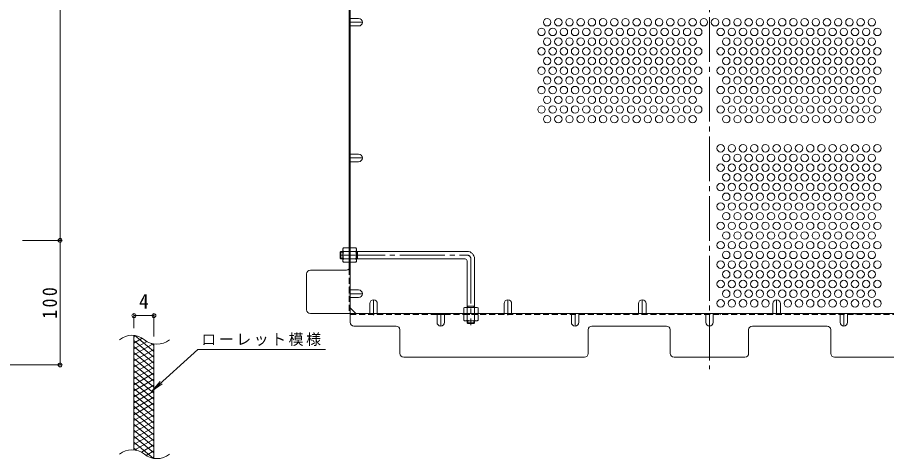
# Model space of a CAD drawing. Units: millimetres at full size, sheet at 1:4, with parts at other scales. Extents: x -950 to 1126, y -781 to 780.
# Drawn here: x -122 to 577, y -82 to 272 of the extents above; entities that cross this region are included whole.
import ezdxf
from ezdxf.enums import TextEntityAlignment as Align

# ---------------------------------------------------------------- set-up
doc = ezdxf.new("R2010")
doc.units = ezdxf.units.MM
doc.header["$LTSCALE"] = 4
doc.header["$PDMODE"] = 32
doc.header["$PDSIZE"] = 3.2
for name, pattern in [('CHAIN1', [8, 5, -1, 1, -1]), ('CHAIN2', [12, 9, -1, 1, -1]), ('DASHED1', [1.8, 1.2, -0.6])]:
    doc.linetypes.add(name, pattern=pattern)
for name, color, linetype, lineweight in [('A-4_その他', 7, 'Continuous', 9), ('A-6_寸法', 2, 'Continuous', 9), ('A-7_ハッチ', 2, 'Continuous', 9), ('A-8_記号', 2, 'Continuous', 9), ('A-B_ﾊｯﾁ', 2, 'Continuous', 9), ('F-2_F-2ﾚｲﾔ', 3, 'Continuous', 9), ('F-4_F-4ﾚｲﾔ', 7, 'Continuous', 9), ('F-5_F-5ﾚｲﾔ', 7, 'Continuous', 9), ('F-9_F-9ﾚｲﾔ', 6, 'Continuous', 9)]:
    doc.layers.add(name, color=color, linetype=linetype, lineweight=lineweight)
doc.styles.add('ＭＳ ゴシック', font='')
doc.styles.get('ＭＳ ゴシック').set_extended_font_data('MS Gothic')

msp = doc.modelspace()

# ---------------------------------------------------------------- linework, layer by layer
at = {"layer": 'A-4_その他'}
for p, q in [((-87.336, 93.163), (-87.336, 553.162)), ((-86.136, 93.163), (-117.713, 93.163)), ((-87.336, -6.838), (-87.336, 93.163)), ((-86.136, -6.838), (-156.713, -6.838))]:
    msp.add_line(p, q, dxfattribs=at)
for p in [(-87.336, 93.163), (-87.336, -6.838)]:
    msp.add_point(p, dxfattribs=at)
at = {"layer": 'A-6_寸法'}
for centre in [(304.093, 268.603), (313.093, 268.603), (322.093, 268.603), (331.093, 268.603), (340.093, 268.603), (349.093, 268.603), (358.093, 268.603), (367.093, 268.603), (376.093, 268.603), (385.093, 268.603), (394.093, 268.603), (403.093, 268.603), (412.093, 268.603), (421.093, 268.603), (430.093, 268.603), (439.093, 268.603), (448.093, 268.603), (457.093, 268.603), (466.093, 268.603), (475.093, 268.603), (484.093, 268.603), (493.093, 268.603), (502.093, 268.603), (511.093, 268.603), (520.093, 268.603), (529.093, 268.603), (538.093, 268.603), (547.093, 268.603), (556.093, 268.603), (565.093, 268.603), (299.593, 260.808), (308.593, 260.808), (317.593, 260.808), (326.593, 260.808), (335.593, 260.808), (344.593, 260.808), (353.593, 260.808), (362.593, 260.808), (371.593, 260.808), (380.593, 260.808), (389.593, 260.808), (398.593, 260.808), (407.593, 260.808), (416.593, 260.808), (425.593, 260.808), (443.593, 260.808), (452.593, 260.808), (461.593, 260.808), (470.593, 260.808), (479.593, 260.808), (488.593, 260.808), (497.593, 260.808), (506.593, 260.808), (515.593, 260.808), (524.593, 260.808), (533.593, 260.808), (542.593, 260.808), (551.593, 260.808), (560.593, 260.808), (569.593, 260.808), (304.093, 253.014), (313.093, 253.014), (322.093, 253.014), (331.093, 253.014), (340.093, 253.014), (349.093, 253.014), (358.093, 253.014), (367.093, 253.014), (376.093, 253.014), (385.093, 253.014), (394.093, 253.014), (403.093, 253.014), (412.093, 253.014), (421.093, 253.014), (448.093, 253.014), (457.093, 253.014), (466.093, 253.014), (475.093, 253.014), (484.093, 253.014), (493.093, 253.014), (502.093, 253.014), (511.093, 253.014), (520.093, 253.014), (529.093, 253.014), (538.093, 253.014), (547.093, 253.014), (556.093, 253.014), (565.093, 253.014), (299.593, 245.22), (308.593, 245.22), (317.593, 245.22), (326.593, 245.22), (335.593, 245.22), (344.593, 245.22), (353.593, 245.22), (362.593, 245.22), (371.593, 245.22), (380.593, 245.22), (389.593, 245.22), (398.593, 245.22), (407.593, 245.22), (416.593, 245.22), (425.593, 245.22), (443.593, 245.22), (452.593, 245.22), (461.593, 245.22), (470.593, 245.22), (479.593, 245.22), (488.593, 245.22), (497.593, 245.22), (506.593, 245.22), (515.593, 245.22), (524.593, 245.22), (533.593, 245.22), (542.593, 245.22), (551.593, 245.22), (560.593, 245.22), (569.593, 245.22), (304.093, 237.426), (313.093, 237.426), (322.093, 237.426), (331.093, 237.426), (340.093, 237.426), (349.093, 237.426), (358.093, 237.426), (367.093, 237.426), (376.093, 237.426), (385.093, 237.426), (394.093, 237.426), (403.093, 237.426), (412.093, 237.426), (421.093, 237.426), (448.093, 237.426), (457.093, 237.426), (466.093, 237.426), (475.093, 237.426), (484.093, 237.426), (493.093, 237.426), (502.093, 237.426), (511.093, 237.426), (520.093, 237.426), (529.093, 237.426), (538.093, 237.426), (547.093, 237.426), (556.093, 237.426), (565.093, 237.426), (299.593, 229.631), (308.593, 229.631), (317.593, 229.631), (326.593, 229.631), (335.593, 229.631), (344.593, 229.631), (353.593, 229.631), (362.593, 229.631), (371.593, 229.631), (380.593, 229.631), (389.593, 229.631), (398.593, 229.631), (407.593, 229.631), (416.593, 229.631), (425.593, 229.631), (443.593, 229.631), (452.593, 229.631), (461.593, 229.631), (470.593, 229.631), (479.593, 229.631), (488.593, 229.631), (497.593, 229.631), (506.593, 229.631), (515.593, 229.631), (524.593, 229.631), (533.593, 229.631), (542.593, 229.631), (551.593, 229.631), (560.593, 229.631), (569.593, 229.631), (304.093, 221.837), (313.093, 221.837), (322.093, 221.837), (331.093, 221.837), (340.093, 221.837), (349.093, 221.837), (358.093, 221.837), (367.093, 221.837), (376.093, 221.837), (385.093, 221.837), (394.093, 221.837), (403.093, 221.837), (412.093, 221.837), (421.093, 221.837), (448.093, 221.837), (457.093, 221.837), (466.093, 221.837), (475.093, 221.837), (484.093, 221.837), (493.093, 221.837), (502.093, 221.837), (511.093, 221.837), (520.093, 221.837), (529.093, 221.837), (538.093, 221.837), (547.093, 221.837), (556.093, 221.837), (565.093, 221.837), (299.593, 214.043), (308.593, 214.043), (317.593, 214.043), (326.593, 214.043), (335.593, 214.043), (344.593, 214.043), (353.593, 214.043), (362.593, 214.043), (371.593, 214.043), (380.593, 214.043), (389.593, 214.043), (398.593, 214.043), (407.593, 214.043), (416.593, 214.043), (425.593, 214.043), (443.593, 214.043), (452.593, 214.043), (461.593, 214.043), (470.593, 214.043), (479.593, 214.043), (488.593, 214.043), (497.593, 214.043), (506.593, 214.043), (515.593, 214.043), (524.593, 214.043), (533.593, 214.043), (542.593, 214.043), (551.593, 214.043), (560.593, 214.043), (569.593, 214.043), (304.093, 206.249), (313.093, 206.249), (322.093, 206.249), (331.093, 206.249), (340.093, 206.249), (349.093, 206.249), (358.093, 206.249), (367.093, 206.249), (376.093, 206.249), (385.093, 206.249), (394.093, 206.249), (403.093, 206.249), (412.093, 206.249), (421.093, 206.249), (448.093, 206.249), (457.093, 206.249), (466.093, 206.249), (475.093, 206.249), (484.093, 206.249), (493.093, 206.249), (502.093, 206.249), (511.093, 206.249), (520.093, 206.249), (529.093, 206.249), (538.093, 206.249), (547.093, 206.249), (556.093, 206.249), (565.093, 206.249), (299.593, 198.454), (308.593, 198.454), (317.593, 198.454), (326.593, 198.454), (335.593, 198.454), (344.593, 198.454), (353.593, 198.454), (362.593, 198.454), (371.593, 198.454), (380.593, 198.454), (389.593, 198.454), (398.593, 198.454), (407.593, 198.454), (416.593, 198.454), (425.593, 198.454), (443.593, 198.454), (452.593, 198.454), (461.593, 198.454), (470.593, 198.454), (479.593, 198.454), (488.593, 198.454), (497.593, 198.454), (506.593, 198.454), (515.593, 198.454), (524.593, 198.454), (533.593, 198.454), (542.593, 198.454), (551.593, 198.454), (560.593, 198.454), (569.593, 198.454), (304.093, 190.66), (313.093, 190.66), (322.093, 190.66), (331.093, 190.66), (340.093, 190.66), (349.093, 190.66), (358.093, 190.66), (367.093, 190.66), (376.093, 190.66), (385.093, 190.66), (394.093, 190.66), (403.093, 190.66), (412.093, 190.66), (421.093, 190.66), (448.093, 190.66), (457.093, 190.66), (466.093, 190.66), (475.093, 190.66), (484.093, 190.66), (493.093, 190.66), (502.093, 190.66), (511.093, 190.66), (520.093, 190.66), (529.093, 190.66), (538.093, 190.66), (547.093, 190.66), (556.093, 190.66), (565.093, 190.66), (443.593, 167.278), (452.593, 167.278), (461.593, 167.278), (470.593, 167.278), (479.593, 167.278), (488.593, 167.278), (497.593, 167.278), (506.593, 167.278), (515.593, 167.278), (524.593, 167.278), (533.593, 167.278), (542.593, 167.278), (551.593, 167.278), (560.593, 167.278), (569.593, 167.278), (448.093, 159.483), (457.093, 159.483), (466.093, 159.483), (475.093, 159.483), (484.093, 159.483), (493.093, 159.483), (502.093, 159.483), (511.093, 159.483), (520.093, 159.483), (529.093, 159.483), (538.093, 159.483), (547.093, 159.483), (556.093, 159.483), (565.093, 159.483), (443.593, 151.689), (452.593, 151.689), (461.593, 151.689), (470.593, 151.689), (479.593, 151.689), (488.593, 151.689), (497.593, 151.689), (506.593, 151.689), (515.593, 151.689), (524.593, 151.689), (533.593, 151.689), (542.593, 151.689), (551.593, 151.689), (560.593, 151.689), (569.593, 151.689), (448.093, 143.895), (457.093, 143.895), (466.093, 143.895), (475.093, 143.895), (484.093, 143.895), (493.093, 143.895), (502.093, 143.895), (511.093, 143.895), (520.093, 143.895), (529.093, 143.895), (538.093, 143.895), (547.093, 143.895), (556.093, 143.895), (565.093, 143.895), (443.593, 136.101), (452.593, 136.101), (461.593, 136.101), (470.593, 136.101), (479.593, 136.101), (488.593, 136.101), (497.593, 136.101), (506.593, 136.101), (515.593, 136.101), (524.593, 136.101), (533.593, 136.101), (542.593, 136.101), (551.593, 136.101), (560.593, 136.101), (569.593, 136.101), (448.093, 128.306), (457.093, 128.306), (466.093, 128.306), (475.093, 128.306), (484.093, 128.306), (493.093, 128.306), (502.093, 128.306), (511.093, 128.306), (520.093, 128.306), (529.093, 128.306), (538.093, 128.306), (547.093, 128.306), (556.093, 128.306), (565.093, 128.306), (443.593, 120.512), (452.593, 120.512), (461.593, 120.512), (470.593, 120.512), (479.593, 120.512), (488.593, 120.512), (497.593, 120.512), (506.593, 120.512), (515.593, 120.512), (524.593, 120.512), (533.593, 120.512), (542.593, 120.512), (551.593, 120.512), (560.593, 120.512), (569.593, 120.512), (448.093, 112.718), (457.093, 112.718), (466.093, 112.718), (475.093, 112.718), (484.093, 112.718), (493.093, 112.718), (502.093, 112.718), (511.093, 112.718), (520.093, 112.718), (529.093, 112.718), (538.093, 112.718), (547.093, 112.718), (556.093, 112.718), (565.093, 112.718), (443.593, 104.924), (452.593, 104.924), (461.593, 104.924), (470.593, 104.924), (479.593, 104.924), (488.593, 104.924), (497.593, 104.924), (506.593, 104.924), (515.593, 104.924), (524.593, 104.924), (533.593, 104.924), (542.593, 104.924), (551.593, 104.924), (560.593, 104.924), (569.593, 104.924), (448.093, 97.13), (457.093, 97.13), (466.093, 97.13), (475.093, 97.13), (484.093, 97.13), (493.093, 97.13), (502.093, 97.13), (511.093, 97.13), (520.093, 97.13), (529.093, 97.13), (538.093, 97.13), (547.093, 97.13), (556.093, 97.13), (565.093, 97.13), (443.593, 89.335), (452.593, 89.335), (461.593, 89.335), (470.593, 89.335), (479.593, 89.335), (488.593, 89.335), (497.593, 89.335), (506.593, 89.335), (515.593, 89.335), (524.593, 89.335), (533.593, 89.335), (542.593, 89.335), (551.593, 89.335), (560.593, 89.335), (569.593, 89.335), (448.093, 81.541), (457.093, 81.541), (466.093, 81.541), (475.093, 81.541), (484.093, 81.541), (493.093, 81.541), (502.093, 81.541), (511.093, 81.541), (520.093, 81.541), (529.093, 81.541), (538.093, 81.541), (547.093, 81.541), (556.093, 81.541), (565.093, 81.541), (443.593, 73.747), (452.593, 73.747), (461.593, 73.747), (470.593, 73.747), (479.593, 73.747), (488.593, 73.747), (497.593, 73.747), (506.593, 73.747), (515.593, 73.747), (524.593, 73.747), (533.593, 73.747), (542.593, 73.747), (551.593, 73.747), (560.593, 73.747), (569.593, 73.747), (448.093, 65.953), (457.093, 65.953), (466.093, 65.953), (475.093, 65.953), (484.093, 65.953), (493.093, 65.953), (502.093, 65.953), (511.093, 65.953), (520.093, 65.953), (529.093, 65.953), (538.093, 65.953), (547.093, 65.953), (556.093, 65.953), (565.093, 65.953), (443.593, 58.158), (452.593, 58.158), (461.593, 58.158), (470.593, 58.158), (479.593, 58.158), (488.593, 58.158), (497.593, 58.158), (506.593, 58.158), (515.593, 58.158), (524.593, 58.158), (533.593, 58.158), (542.593, 58.158), (551.593, 58.158), (560.593, 58.158), (569.593, 58.158), (448.093, 50.364), (457.093, 50.364), (466.093, 50.364), (475.093, 50.364), (484.093, 50.364), (493.093, 50.364), (502.093, 50.364), (511.093, 50.364), (520.093, 50.364), (529.093, 50.364), (538.093, 50.364), (547.093, 50.364), (556.093, 50.364), (565.093, 50.364), (443.593, 42.57), (452.593, 42.57), (461.593, 42.57), (470.593, 42.57), (479.593, 42.57), (497.593, 42.57), (506.593, 42.57), (515.593, 42.57), (524.593, 42.57), (533.593, 42.57), (542.593, 42.57), (551.593, 42.57), (560.593, 42.57), (569.593, 42.57)]:
    msp.add_circle(centre, 3, dxfattribs=at)
at = {"layer": 'A-7_ハッチ', "linetype": 'CHAIN2'}
msp.add_line((434.593, 656.759), (434.593, -10.435), dxfattribs=at)
at = {"layer": 'A-7_ハッチ'}
for p, q in [((145.793, 618.966), (145.793, 27.359)), ((144.993, 70.32), (144.993, 304.701)), ((110.79, 37.359), (110.79, 66.36)), ((142.793, 69.36), (113.79, 69.36)), ((150.405, 34.359), (145.793, 38.971)), ((113.79, 34.359), (755.397, 34.359)), ((215.593, 33.559), (221.593, 33.559)), ((182.794, 24.359), (148.793, 24.359)), ((185.794, 21.359), (185.794, 2.359)), ((337.093, 21.359), (337.093, 2.359)), ((340.093, 24.359), (400.093, 24.359)), ((403.093, 21.359), (403.093, 2.359)), ((466.093, 21.359), (466.093, 2.359)), ((529.093, 24.359), (469.093, 24.359)), ((532.093, 21.359), (532.093, 2.359)), ((188.794, -0.641), (334.093, -0.641)), ((406.093, -0.641), (463.093, -0.641)), ((535.093, -0.641), (680.392, -0.641))]:
    msp.add_line(p, q, dxfattribs=at)
at = {"layer": 'A-7_ハッチ', "linetype": 'DASHED1'}
for p, q in [((145.793, 193.323), (144.993, 193.323)), ((145.793, 189.323), (144.993, 189.323)), ((145.793, 162.485), (144.993, 162.485)), ((145.793, 156.485), (144.993, 156.485)), ((144.993, 84.359), (145.793, 84.359)), ((144.993, 78.159), (145.793, 78.159)), ((144.993, 70.32), (144.993, 34.354)), ((145.793, 61.821), (144.993, 61.821)), ((145.793, 55.821), (144.993, 55.821)), ((145.793, 33.559), (215.593, 33.559)), ((161.593, 34.359), (161.593, 33.559)), ((167.593, 34.359), (167.593, 33.559)), ((221.593, 33.559), (647.593, 33.559)), ((269.593, 34.359), (269.593, 33.559)), ((323.593, 34.359), (323.593, 33.559)), ((425.593, 34.359), (425.593, 33.559)), ((431.593, 34.359), (431.593, 33.559)), ((431.593, 34.359), (431.593, 33.559)), ((437.593, 34.359), (437.593, 33.559)), ((443.593, 34.359), (443.593, 33.559)), ((485.593, 34.359), (485.593, 33.559)), ((545.593, 34.359), (545.593, 33.559)), ((551.593, 34.359), (551.593, 33.559))]:
    msp.add_line(p, q, dxfattribs=at)
at = {"layer": 'A-7_ハッチ'}
for centre, start, end in [((142.793, 72.36), 270, 0), ((113.79, 66.36), 90, 180), ((113.79, 37.359), 180, 270), ((148.793, 27.359), 180, 270), ((182.794, 21.359), 0, 90), ((340.093, 21.359), 90, 180), ((400.093, 21.359), 0, 90), ((469.093, 21.359), 90, 180), ((529.093, 21.359), 0, 90), ((188.794, 2.359), 180, 270), ((334.093, 2.359), 270, 0), ((406.093, 2.359), 180, 270), ((463.093, 2.359), 270, 0), ((535.093, 2.359), 180, 270)]:
    msp.add_arc(centre, 3, start, end, dxfattribs=at)
at = {"layer": 'A-8_記号', "linetype": 'CHAIN1'}
for p, q in [((144.593, 268.603), (155.593, 268.603)), ((144.593, 159.485), (155.593, 159.485)), ((144.593, 50.364), (155.593, 50.364)), ((164.593, 33.159), (164.593, 45.509)), ((272.593, 33.159), (272.593, 45.509)), ((380.593, 34.359), (380.593, 45.509)), ((488.593, 34.359), (488.593, 45.509)), ((218.593, 34.359), (218.593, 24.359)), ((326.593, 34.359), (326.593, 24.359)), ((434.593, 34.359), (434.593, 24.359)), ((542.593, 34.359), (542.593, 24.359))]:
    msp.add_line(p, q, dxfattribs=at)
at = {"layer": 'A-8_記号'}
for p, q in [((152.593, 271.603), (145.793, 271.603)), ((152.593, 265.603), (145.793, 265.603)), ((152.593, 162.485), (145.793, 162.485)), ((152.593, 156.485), (145.793, 156.485)), ((152.593, 53.364), (145.793, 53.364)), ((152.593, 47.364), (145.793, 47.364)), ((161.593, 42.509), (161.593, 34.359)), ((167.593, 42.509), (167.593, 34.359)), ((269.593, 42.509), (269.593, 34.359)), ((275.593, 42.509), (275.593, 34.359)), ((377.593, 42.509), (377.593, 34.359)), ((383.593, 42.509), (383.593, 34.359)), ((485.593, 42.509), (485.593, 34.359)), ((491.593, 42.509), (491.593, 34.359)), ((215.593, 27.359), (215.593, 34.359)), ((221.593, 27.359), (221.593, 34.359)), ((323.593, 27.359), (323.593, 34.359)), ((329.593, 27.359), (329.593, 34.359)), ((431.593, 27.359), (431.593, 34.359)), ((437.593, 27.359), (437.593, 34.359)), ((539.593, 27.359), (539.593, 34.359)), ((545.593, 27.359), (545.593, 34.359))]:
    msp.add_line(p, q, dxfattribs=at)
for centre, start, end in [((152.593, 268.603), 270, 90), ((152.593, 159.485), 270, 90), ((152.593, 50.364), 270, 90), ((164.593, 42.509), 0, 180), ((272.593, 42.509), 0, 180), ((380.593, 42.509), 0, 180), ((488.593, 42.509), 0, 180), ((218.593, 27.359), 180, 0), ((326.593, 27.359), 180, 0), ((434.593, 27.359), 180, 0), ((542.593, 27.359), 180, 0)]:
    msp.add_arc(centre, 3, start, end, dxfattribs=at)
at = {"layer": 'A-B_ﾊｯﾁ', "color": 3}
for p, q in [((138.293, 84.359), (137.793, 83.859)), ((137.793, 78.859), (137.793, 83.859)), ((139.993, 83.859), (137.793, 83.859)), ((138.293, 78.359), (138.293, 84.359)), ((138.293, 84.359), (139.993, 84.359)), ((150.793, 84.359), (239.793, 84.359)), ((151.793, 83.859), (150.793, 83.859)), ((151.793, 78.359), (151.793, 84.359)), ((138.293, 78.359), (137.793, 78.859)), ((139.993, 78.859), (137.793, 78.859)), ((138.293, 78.359), (139.993, 78.359)), ((151.793, 78.859), (150.793, 78.859)), ((150.793, 78.359), (238.293, 78.359)), ((239.793, 76.859), (239.793, 39.359)), ((245.793, 78.359), (245.793, 39.359)), ((245.793, 40.359), (239.793, 40.359)), ((240.293, 40.359), (240.293, 39.359)), ((245.293, 40.359), (245.293, 39.359))]:
    msp.add_line(p, q, dxfattribs=at)
at = {"layer": 'A-B_ﾊｯﾁ'}
for p, q in [((139.993, 86.359), (140.426, 87.109)), ((139.993, 76.359), (139.993, 86.359)), ((144.993, 87.109), (140.426, 87.109)), ((140.426, 84.222), (144.993, 84.222)), ((144.993, 75.609), (144.993, 87.109)), ((145.793, 75.609), (145.793, 87.109)), ((145.793, 87.109), (150.36, 87.109)), ((150.36, 84.222), (145.793, 84.222)), ((150.793, 86.359), (150.36, 87.109)), ((150.793, 76.359), (150.793, 86.359)), ((140.426, 78.495), (144.993, 78.495)), ((150.36, 78.495), (145.793, 78.495)), ((139.993, 76.359), (140.426, 75.609)), ((144.993, 75.609), (140.426, 75.609)), ((145.793, 75.609), (150.36, 75.609)), ((150.793, 76.359), (150.36, 75.609)), ((237.793, 39.359), (237.043, 38.926)), ((237.043, 34.359), (237.043, 38.926)), ((247.793, 39.359), (237.793, 39.359)), ((239.93, 38.926), (239.93, 34.359)), ((245.656, 38.926), (245.656, 34.359)), ((247.793, 39.359), (248.543, 38.926)), ((248.543, 34.359), (248.543, 38.926)), ((248.543, 34.359), (237.043, 34.359))]:
    msp.add_line(p, q, dxfattribs=at)
at = {"layer": 'A-B_ﾊｯﾁ', "color": 3, "linetype": 'CHAIN2'}
for p, q in [((137.793, 81.359), (239.793, 81.359)), ((242.793, 78.359), (242.793, 25.126))]:
    msp.add_line(p, q, dxfattribs=at)
at = {"layer": 'A-B_ﾊｯﾁ', "linetype": 'DASHED1'}
for p, q in [((237.043, 33.559), (248.543, 33.559)), ((237.043, 33.559), (237.043, 28.992)), ((237.793, 28.559), (237.043, 28.992)), ((237.793, 28.559), (247.793, 28.559)), ((239.93, 28.992), (239.93, 33.559)), ((245.656, 28.992), (245.656, 33.559)), ((247.793, 28.559), (248.543, 28.992)), ((248.543, 33.559), (248.543, 28.992))]:
    msp.add_line(p, q, dxfattribs=at)
at = {"layer": 'A-B_ﾊｯﾁ', "color": 3, "linetype": 'DASHED1'}
for p, q in [((239.793, 26.859), (239.793, 28.559)), ((240.293, 28.559), (240.293, 26.359)), ((245.293, 28.559), (245.293, 26.359)), ((245.793, 26.859), (245.793, 28.559)), ((245.793, 26.859), (239.793, 26.859)), ((239.793, 26.859), (240.293, 26.359)), ((245.293, 26.359), (240.293, 26.359)), ((245.793, 26.859), (245.293, 26.359))]:
    msp.add_line(p, q, dxfattribs=at)
at = {"layer": 'A-B_ﾊｯﾁ'}
for centre, radius, start, end in [((143.275, 85.464), 3.29, 149.99998, 176.07924), ((142.728, 85.699), 2.735, 180.2103, 212.68507), ((149.676, 81.359), 9.683, 162.79973, 197.20026), ((147.511, 85.464), 3.29, 3.92076, 30.00002), ((148.058, 85.699), 2.735, 327.31493, 359.7897), ((141.111, 81.359), 9.683, 342.79974, 17.20027), ((142.728, 77.019), 2.735, 147.31491, 179.78969), ((143.275, 77.253), 3.29, 183.92075, 210), ((148.058, 77.019), 2.735, 0.21031, 32.68509), ((147.511, 77.253), 3.29, 330, 356.07925), ((238.688, 36.077), 3.29, 93.92076, 120.00002), ((238.453, 36.624), 2.735, 57.31493, 89.7897), ((242.793, 29.676), 9.683, 72.79974, 107.20027), ((247.133, 36.624), 2.735, 90.21031, 122.68509), ((246.898, 36.077), 3.29, 60, 86.07925)]:
    msp.add_arc(centre, radius, start, end, dxfattribs=at)
at = {"layer": 'A-B_ﾊｯﾁ', "color": 3}
for centre, radius in [((239.793, 78.359), 6), ((238.293, 76.859), 1.5)]:
    msp.add_arc(centre, radius, 0, 90, dxfattribs=at)
at = {"layer": 'A-B_ﾊｯﾁ', "color": 3, "linetype": 'CHAIN2'}
msp.add_arc((239.793, 78.359), 3, 0, 90, dxfattribs=at)
at = {"layer": 'A-B_ﾊｯﾁ', "linetype": 'DASHED1'}
for centre, radius, start, end in [((238.688, 31.841), 3.29, 240, 266.07925), ((238.453, 31.293), 2.735, 270.21031, 302.68509), ((242.793, 38.241), 9.683, 252.79974, 287.20027), ((247.133, 31.293), 2.735, 237.31493, 269.7897), ((246.898, 31.841), 3.29, 273.92076, 300.00002)]:
    msp.add_arc(centre, radius, start, end, dxfattribs=at)
at = {"layer": 'F-2_F-2ﾚｲﾔ'}
for p, q in [((-28.027, -75.262), (-28.027, 16.738)), ((-12.027, -82.145), (-12.027, 9.855))]:
    msp.add_line(p, q, dxfattribs=at)
for centre, start, end in [((-29.614, 1.038), 50.82628, 129.17371), ((-9.546, 25.667), 230.82628, 309.17371), ((-29.614, -90.962), 50.82628, 129.17371), ((-9.546, -66.333), 230.82628, 309.17371)]:
    msp.add_arc(centre, 15.885, start, end, dxfattribs=at)
at = {"layer": 'F-4_F-4ﾚｲﾔ'}
for p, q in [((-28.027, 22.738), (-28.027, 34.03)), ((-28.027, 32.83), (-12.027, 32.83)), ((-12.027, 15.855), (-12.027, 34.03))]:
    msp.add_line(p, q, dxfattribs=at)
for p in [(-28.027, 32.83), (-12.027, 32.83)]:
    msp.add_point(p, dxfattribs=at)
at = {"layer": 'F-5_F-5ﾚｲﾔ'}
for p, q in [((23.3, 5.498), (125.831, 5.498)), ((-13.49, -27.755), (-5.26, -22.075))]:
    msp.add_line(p, q, dxfattribs=at)
msp.add_lwpolyline([(23.3, 5.498), (-13.49, -27.755), (-7.01, -20.138)], dxfattribs=at)
at = {"layer": 'F-9_F-9ﾚｲﾔ'}
for p, q in [((-26.214, 16.555), (-28.027, 15.508)), ((-21.316, 14.583), (-28.027, 10.708)), ((-12.027, 4.011), (-27.194, 16.737)), ((-12.027, -0.789), (-28.027, 12.637)), ((-17.559, 11.951), (-28.027, 5.908)), ((-12.517, 10.062), (-28.027, 1.108)), ((-12.027, -5.589), (-28.027, 7.837)), ((-12.027, 8.811), (-13.914, 10.394)), ((-12.027, 5.545), (-28.027, -3.692)), ((-12.027, -10.389), (-28.027, 3.037)), ((-12.027, 0.745), (-28.027, -8.492)), ((-12.027, -15.189), (-28.027, -1.763)), ((-12.027, -4.055), (-28.027, -13.292)), ((-12.027, -19.989), (-28.027, -6.563)), ((-12.027, -8.855), (-28.027, -18.092)), ((-12.027, -24.789), (-28.027, -11.363)), ((-12.027, -13.655), (-28.027, -22.892)), ((-12.027, -29.589), (-28.027, -16.163)), ((-12.027, -18.455), (-28.027, -27.692)), ((-12.027, -34.389), (-28.027, -20.963)), ((-12.027, -23.255), (-28.027, -32.492)), ((-12.027, -39.189), (-28.027, -25.763)), ((-12.027, -28.055), (-28.027, -37.292)), ((-12.027, -43.989), (-28.027, -30.564)), ((-12.027, -32.855), (-28.027, -42.092)), ((-12.027, -48.789), (-28.027, -35.363)), ((-12.027, -37.655), (-28.027, -46.892)), ((-12.027, -53.589), (-28.027, -40.163)), ((-12.027, -42.455), (-28.027, -51.692)), ((-12.027, -58.389), (-28.027, -44.963)), ((-12.027, -47.255), (-28.027, -56.492)), ((-12.027, -63.189), (-28.027, -49.763)), ((-12.027, -52.055), (-28.027, -61.292)), ((-12.027, -67.989), (-28.027, -54.563)), ((-12.027, -56.855), (-28.027, -66.092)), ((-12.027, -72.789), (-28.027, -59.363)), ((-12.027, -61.655), (-28.027, -70.892)), ((-12.027, -77.589), (-28.027, -64.164)), ((-12.579, -81.926), (-28.027, -68.963)), ((-12.027, -66.455), (-27.265, -75.252)), ((-25.951, -75.505), (-28.027, -73.764)), ((-12.027, -71.255), (-22.008, -77.017)), ((-12.027, -76.055), (-18.229, -79.635)), ((-12.027, -80.855), (-13.516, -81.714))]:
    msp.add_line(p, q, dxfattribs=at)

# ---------------------------------------------------------------- texts
at = {"layer": 'A-4_その他', "color": 2, "insert": (-89.736, 30.162), "char_height": 11.73, "attachment_point": 7, "rotation": 90, "style": 'ＭＳ ゴシック'}
msp.add_mtext('\\T1.27;\\W0.9;100', dxfattribs=at)
at = {"layer": 'F-4_F-4ﾚｲﾔ', "color": 2, "style": 'ＭＳ ゴシック'}
msp.add_text('4', height=11.73, dxfattribs=at).set_placement((-24.027, 34.83), align=Align.BOTTOM_LEFT)
at = {"layer": 'F-5_F-5ﾚｲﾔ', "insert": (26.129, 8.328), "char_height": 8.798, "attachment_point": 7, "style": 'ＭＳ ゴシック'}
msp.add_mtext('\\T1.17;ローレット模様', dxfattribs=at)

doc.saveas('drawing.dxf')
